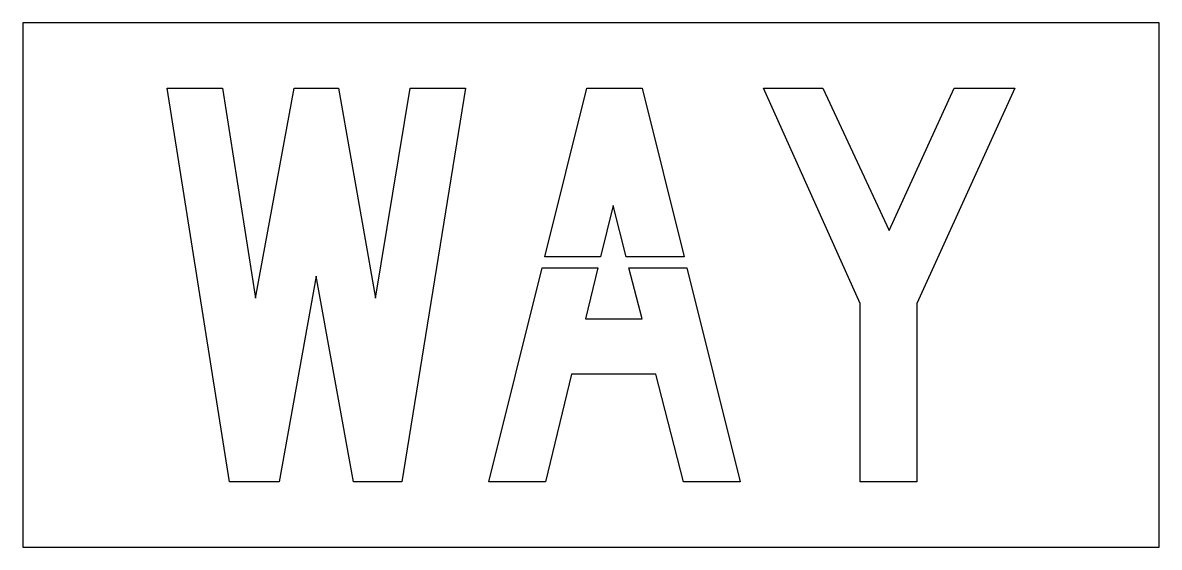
# Model space of a CAD drawing. Extents: x 0 to 52, y 0 to 24.
import ezdxf

# ---------------------------------------------------------------- set-up
doc = ezdxf.new("R2010")
doc.units = 0
doc.layers.add('CUT', color=7, linetype='Continuous')
doc.layers.add('OUTSIDE', color=1, linetype='Continuous')

msp = doc.modelspace()

# ---------------------------------------------------------------- linework, layer by layer
at = {"layer": 'CUT'}
for points in [[(13.4315, 12.4104), (11.7269, 3), (9.4535, 3), (6.6113, 21), (9.1367, 21), (10.6523, 11.4006), (12.4217, 21), (14.4431, 21), (16.1477, 11.4006), (17.7263, 21), (20.2535, 21), (17.3483, 3), (15.1379, 3)], [(23.8903, 13.2932), (25.8101, 21), (28.3373, 21), (30.2571, 13.2932), (27.6097, 13.2932), (27.0107, 15.6324), (26.4401, 13.2932)], [(38.3147, 3), (38.3147, 11.1468), (33.8939, 21), (36.6101, 21), (39.6413, 14.4948), (42.6095, 21), (45.3887, 21), (40.9049, 11.1468), (40.9049, 3)], [(23.7653, 12.7912), (26.3177, 12.7912), (25.7471, 10.452), (28.3373, 10.452), (27.7383, 12.7912), (30.3821, 12.7912), (32.8211, 3), (30.2309, 3), (28.9673, 7.9266), (25.1153, 7.9266), (23.9147, 3), (21.3263, 3)]]:
    msp.add_lwpolyline(points, close=True, dxfattribs=at)
at = {"layer": 'OUTSIDE'}
msp.add_lwpolyline([(0, 0), (52, 0), (52, 24), (0, 24)], close=True, dxfattribs=at)

doc.saveas('drawing.dxf')
